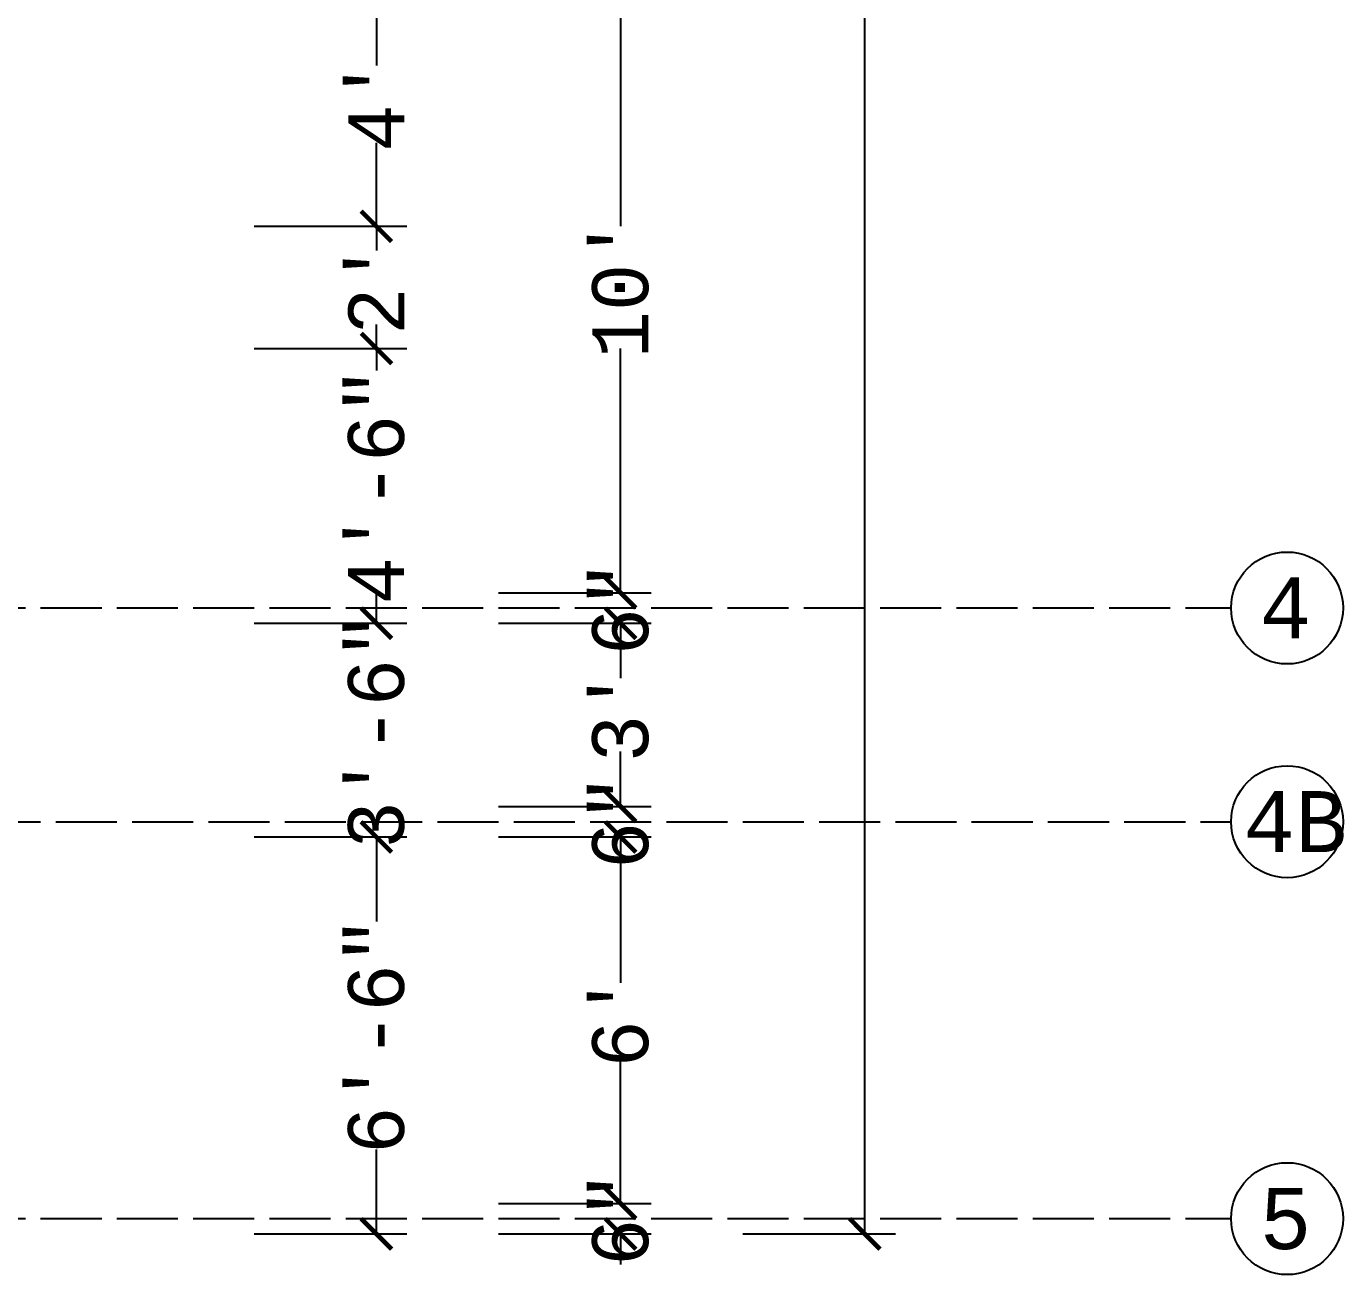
# Model space of a CAD drawing. Header units: inches. Extents: x 8351 to 42256, y 21052 to 33437.
# Drawn here: x 12873.8 to 13132.7, y 23880 to 24125.3 of the extents above; entities that cross this region are included whole.
import ezdxf

# ---------------------------------------------------------------- set-up
doc = ezdxf.new("R2010")
doc.units = ezdxf.units.IN
doc.header["$MEASUREMENT"] = 0
doc.linetypes.add('ACAD_ISO02W100', pattern=[15, 12, -3])
doc.layers.add('A-DIM', color=7, linetype='Continuous', lineweight=25)
doc.layers.add('A-G-BEAM', color=8, linetype='ACAD_ISO02W100')
doc.styles.get("Standard").update_dxf_attribs({"font": 'consolab.ttf', "height": 11})

# ---------------------------------------------------------------- blocks, each defined once
blk = doc.blocks.new('_ArchTick')
at = {"color": 0, "linetype": 'ByBlock', "const_width": 0.15}
blk.add_lwpolyline([(-0.5, -0.5), (0.5, 0.5)], dxfattribs=at)

msp = doc.modelspace()

# ---------------------------------------------------------------- linework, layer by layer
at = {"layer": 'A-DIM'}
for p, q in [((13038.57, 23888.02), (13038.57, 24200.16)), ((12942.57, 24134.02), (12942.57, 24117.63)), ((12990.57, 24134.02), (12990.57, 24086.04)), ((12942.57, 24086.02), (12942.57, 24102.41)), ((12918.57, 24086.02), (12948.57, 24086.02)), ((12918.57, 24086.02), (12948.57, 24086.02)), ((12942.57, 24086.02), (12942.57, 24081.27)), ((12942.57, 24062.02), (12942.57, 24066.76)), ((12918.57, 24062.02), (12948.57, 24062.02)), ((12918.57, 24062.02), (12948.57, 24062.02)), ((12942.57, 24062.02), (12942.57, 24057.68)), ((12990.57, 24014.02), (12990.57, 24061.99)), ((12990.57, 24014.02), (12990.57, 24020.02)), ((12942.57, 24008.02), (12942.57, 24014.02)), ((12966.57, 24014.02), (12996.57, 24014.02)), ((12966.57, 24014.02), (12996.57, 24014.02)), ((12942.57, 24008.02), (12942.57, 24012.35)), ((12918.57, 24008.02), (12948.57, 24008.02)), ((12918.57, 24008.02), (12948.57, 24008.02)), ((12966.57, 24008.02), (12996.57, 24008.02)), ((12966.57, 24008.02), (12996.57, 24008.02)), ((12990.57, 24008.02), (12990.57, 24002.02)), ((12990.57, 24008.02), (12990.57, 23997.2)), ((12990.57, 23972.02), (12990.57, 23982.83)), ((12990.57, 23972.02), (12990.57, 23978.02)), ((12966.57, 23972.02), (12996.57, 23972.02)), ((12966.57, 23972.02), (12996.57, 23972.02)), ((12918.57, 23966.02), (12948.57, 23966.02)), ((12918.57, 23966.02), (12948.57, 23966.02)), ((12942.57, 23966.02), (12942.57, 23949.43)), ((12942.57, 23966.02), (12942.57, 23960.02)), ((12966.57, 23966.02), (12996.57, 23966.02)), ((12966.57, 23966.02), (12996.57, 23966.02)), ((12990.57, 23966.02), (12990.57, 23960.02)), ((12990.57, 23966.02), (12990.57, 23937.38)), ((12990.57, 23894.02), (12990.57, 23922.65)), ((12942.57, 23888.02), (12942.57, 23904.6)), ((12990.57, 23894.02), (12990.57, 23900.02)), ((12966.57, 23894.02), (12996.57, 23894.02)), ((12966.57, 23894.02), (12996.57, 23894.02)), ((12918.57, 23888.02), (12948.57, 23888.02)), ((12966.57, 23888.02), (12996.57, 23888.02)), ((12990.57, 23888.02), (12990.57, 23882.02)), ((13014.57, 23888.02), (13044.57, 23888.02))]:
    msp.add_line(p, q, dxfattribs=at)
at = {"layer": 'A-G-BEAM'}
for p, q in [((12006.57, 24011.02), (13110.57, 24011.02)), ((12006.57, 24011.02), (13110.57, 24011.02)), ((12429.57, 23969.02), (13110.57, 23969.02)), ((12429.57, 23969.02), (13110.57, 23969.02)), ((12006.57, 23891.02), (13110.57, 23891.02)), ((12006.57, 23891.02), (13110.57, 23891.02))]:
    msp.add_line(p, q, dxfattribs=at)
at = {"layer": 'A-G-BEAM', "color": 7, "linetype": 'Continuous'}
for centre in [(13121.57, 24011.02), (13121.57, 24011.02), (13121.57, 23969.02), (13121.57, 23969.02), (13121.57, 23891.02), (13121.57, 23891.02)]:
    msp.add_circle(centre, 11, dxfattribs=at)

# ---------------------------------------------------------------- block references
at = {"layer": 'A-DIM', "xscale": 6, "yscale": 6, "zscale": 6}
for p, rotation in [((12942.57, 24086.02), 90), ((12942.57, 24086.02), 270), ((12942.57, 24062.02), 90), ((12942.57, 24062.02), 270), ((12990.57, 24014.02), 270), ((12990.57, 24014.02), 270), ((12942.57, 24008.02), 270), ((12942.57, 24008.02), 270), ((12990.57, 24008.02), 90), ((12990.57, 24008.02), 90), ((12990.57, 23972.02), 270), ((12990.57, 23972.02), 270), ((12942.57, 23966.02), 90), ((12942.57, 23966.02), 90), ((12990.57, 23966.02), 90), ((12990.57, 23966.02), 90), ((12990.57, 23894.02), 270), ((12990.57, 23894.02), 270), ((12942.57, 23888.02), 270), ((12990.57, 23888.02), 90), ((13038.57, 23888.02), 270)]:
    msp.add_blockref('_ArchTick', p, dxfattribs=dict(at, rotation=rotation))

# ---------------------------------------------------------------- texts
at = {"layer": 'A-DIM', "char_height": 11, "attachment_point": 5, "rotation": 90}
for s, insert in [("\\A1;4'", (12942.57, 24110.02)), ("\\A1;10'", (12990.57, 24074.02)), ("\\A1;2'", (12942.57, 24074.02)), ('\\A1;4\'-6"', (12942.57, 24035.02)), ('\\A1;6"', (12990.57, 24011.02)), ('\\A1;3\'-6"', (12942.57, 23987.02)), ("\\A1;3'", (12990.57, 23990.02)), ('\\A1;6"', (12990.57, 23969.02)), ('\\A1;6\'-6"', (12942.57, 23927.02)), ("\\A1;6'", (12990.57, 23930.02)), ('\\A1;6"', (12990.57, 23891.02))]:
    msp.add_mtext(s, dxfattribs=dict(at, insert=insert))
at = {"layer": 'A-G-BEAM', "color": 7, "char_height": 12, "attachment_point": 1}
for s, insert in [('4 ', (13116.18, 24017.04)), ('4 ', (13116.18, 24017.04)), ('4B ', (13112.99, 23975.04)), ('5 ', (13116.18, 23897.04))]:
    msp.add_mtext_dynamic_manual_height_columns(s, width=13.2112, gutter_width=60, heights=[0], dxfattribs=dict(at, insert=insert))

doc.saveas('drawing.dxf')
